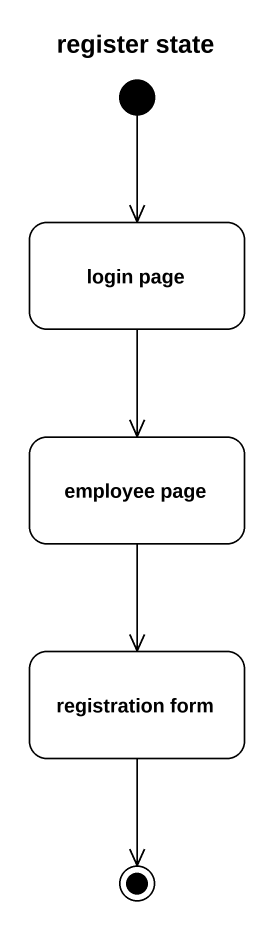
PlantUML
@startuml
title register state
hide empty description
state "login page" as login_page
state "employee page" as employee_page
state "registration form" as registration_form
[*] --> login_page
login_page --> employee_page
employee_page --> registration_form
registration_form --> [*]
@enduml
